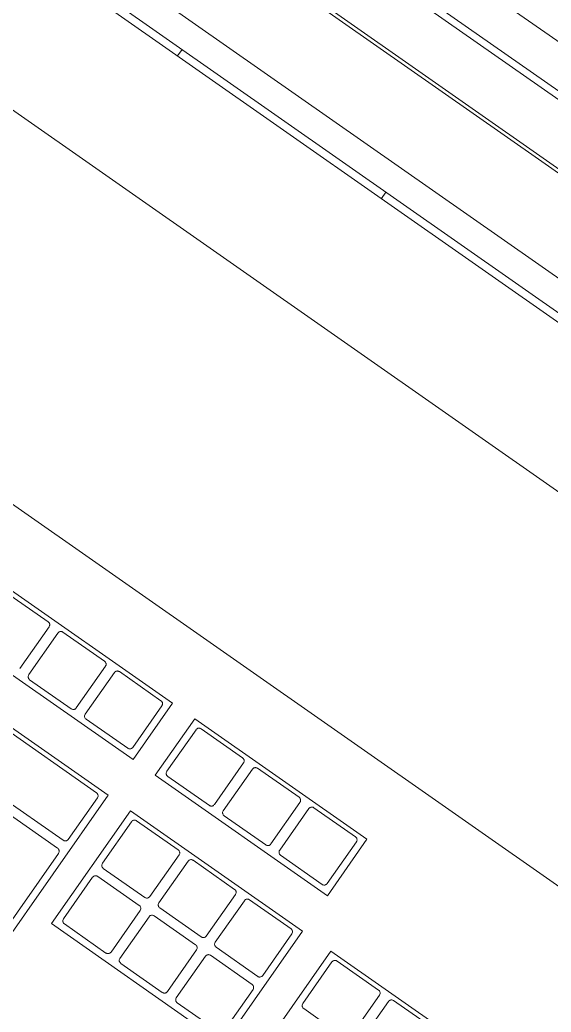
# Model space of a CAD drawing. Header units: inches. Extents: x 1 to 4637, y -664 to 702.
# Drawn here: x 2228.5 to 2234.27, y 386.54 to 397.32 of the extents above; entities that cross this region are included whole.
import ezdxf

# ---------------------------------------------------------------- set-up
doc = ezdxf.new("R2010")
doc.units = ezdxf.units.IN
doc.header["$MEASUREMENT"] = 0
doc.layers.add('I-FURN', color=30, linetype='Continuous', lineweight=9)

# ---------------------------------------------------------------- blocks, each defined once
blk = doc.blocks.new('Desk - Group 1 - No Side Chairs-2319773-New Construction - Tel_Data_Elec Plan')
at = {"layer": 'I-FURN'}
for p, q in [((16.558, -4.723), (14.413, -7.787)), ((14.413, -7.787), (11.93, -6.048)), ((16.832, -9.48), (18.977, -6.417)), ((14.104, -6.787), (13.787, -7.239)), ((14.72, -8.001), (15.578, -6.776)), ((15.578, -6.776), (17.448, -8.086)), ((13.884, -7.307), (14.201, -6.855)), ((14.256, -6.845), (14.707, -7.161)), ((13.733, -7.249), (13.281, -6.933)), ((15.258, -7.369), (15.575, -6.917)), ((15.63, -6.907), (16.081, -7.223)), ((14.717, -7.216), (14.4, -7.668)), ((16.091, -7.278), (15.774, -7.73)), ((10.432, -7.432), (25.267, -17.82)), ((14.345, -7.678), (13.894, -7.362)), ((15.719, -7.74), (15.268, -7.424)), ((15.871, -7.798), (16.188, -7.346)), ((16.243, -7.336), (16.694, -7.653)), ((14.836, -7.973), (15.152, -7.521)), ((15.207, -7.511), (15.658, -7.827)), ((16.704, -7.707), (16.387, -8.16)), ((16.332, -8.169), (15.881, -7.853)), ((16.484, -8.227), (16.8, -7.775)), ((16.855, -7.765), (17.307, -8.082)), ((17.371, -8.848), (18.116, -7.783)), ((15.668, -7.882), (15.352, -8.334)), ((15.448, -8.402), (15.765, -7.95)), ((15.82, -7.94), (16.271, -8.256)), ((16.59, -9.311), (14.72, -8.001)), ((15.297, -8.344), (14.845, -8.028)), ((17.448, -8.086), (16.59, -9.311)), ((17.316, -8.136), (17, -8.589)), ((16.945, -8.598), (16.493, -8.282)), ((14.02, -9.001), (14.449, -8.388)), ((14.449, -8.388), (16.319, -9.698)), ((16.281, -8.311), (15.964, -8.763)), ((16.061, -8.831), (16.378, -8.379)), ((16.432, -8.369), (16.884, -8.685)), ((14.507, -8.511), (14.958, -8.827)), ((15.909, -8.773), (15.458, -8.457)), ((14.135, -8.973), (14.452, -8.521)), ((16.894, -8.74), (16.577, -9.192)), ((14.968, -8.882), (14.651, -9.334)), ((14.748, -9.402), (15.065, -8.95)), ((15.12, -8.94), (15.571, -9.256)), ((16.522, -9.202), (16.071, -8.886)), ((18.154, -9.445), (17.38, -8.903)), ((15.89, -10.311), (14.02, -9.001)), ((14.597, -9.344), (14.145, -9.028)), ((16.948, -9.452), (17.265, -9)), ((17.319, -8.99), (18.384, -9.735)), ((15.581, -9.311), (15.264, -9.763)), ((15.361, -9.831), (15.678, -9.379)), ((15.732, -9.369), (16.184, -9.685)), ((25.435, -24.17), (4.407, -9.447)), ((25.435, -24.17), (4.408, -9.447)), ((15.209, -9.773), (14.758, -9.457)), ((26.055, -15.939), (16.832, -9.48)), ((18.022, -10.252), (16.958, -9.507)), ((16.319, -9.698), (15.89, -10.311)), ((16.194, -9.74), (15.877, -10.192)), ((15.822, -10.202), (15.371, -9.886)), ((16.132, -10.48), (16.561, -9.867)), ((16.561, -9.867), (19.044, -11.606)), ((24.834, -24.124), (4.656, -9.996)), ((16.248, -10.452), (16.564, -10)), ((16.619, -9.99), (17.071, -10.306)), ((17.08, -10.361), (16.764, -10.813)), ((16.861, -10.881), (17.177, -10.429)), ((17.232, -10.419), (17.684, -10.735)), ((3.672, -10.497), (24.699, -25.221)), ((18.615, -12.219), (16.132, -10.48)), ((16.709, -10.823), (16.258, -10.507)), ((24.296, -24.892), (4.118, -10.764)), ((17.693, -10.79), (17.377, -11.242)), ((17.473, -11.31), (17.79, -10.858)), ((22.311, -20.037), (9.36, -10.969)), ((17.322, -11.252), (16.87, -10.936)), ((3.275, -11.065), (24.302, -25.788)), ((3.319, -11.001), (24.346, -25.725)), ((3.319, -11.001), (24.346, -25.725)), ((17.935, -11.681), (17.483, -11.365)), ((3.337, -11.643), (23.736, -25.927)), ((8.495, -12.204), (21.446, -21.272)), ((13.814, -16.033), (13.863, -15.963)), ((16.078, -17.514), (16.029, -17.584))]:
    blk.add_line(p, q, dxfattribs=at)
for points in [[(14.707, -7.161), (14.711, -7.163), (14.717, -7.169), (14.722, -7.18), (14.724, -7.19), (14.724, -7.202), (14.72, -7.211), (14.717, -7.216)], [(16.081, -7.223), (16.085, -7.226), (16.091, -7.232), (16.096, -7.242), (16.098, -7.252), (16.098, -7.264), (16.094, -7.273), (16.091, -7.278)], [(13.894, -7.362), (13.89, -7.359), (13.884, -7.353), (13.879, -7.343), (13.877, -7.333), (13.877, -7.321), (13.881, -7.312), (13.884, -7.307)], [(15.268, -7.424), (15.265, -7.422), (15.258, -7.416), (15.253, -7.406), (15.251, -7.395), (15.251, -7.383), (15.255, -7.374), (15.258, -7.369)], [(16.694, -7.653), (16.697, -7.655), (16.703, -7.661), (16.709, -7.671), (16.711, -7.681), (16.711, -7.694), (16.707, -7.702), (16.704, -7.707)], [(15.658, -7.827), (15.662, -7.83), (15.668, -7.836), (15.673, -7.846), (15.675, -7.856), (15.675, -7.868), (15.672, -7.877), (15.668, -7.882)], [(15.881, -7.853), (15.877, -7.851), (15.871, -7.845), (15.866, -7.835), (15.864, -7.824), (15.864, -7.812), (15.868, -7.803), (15.871, -7.798)], [(14.845, -8.028), (14.842, -8.025), (14.836, -8.019), (14.83, -8.009), (14.828, -7.999), (14.829, -7.987), (14.832, -7.978), (14.836, -7.973)], [(17.307, -8.082), (17.31, -8.084), (17.316, -8.09), (17.322, -8.1), (17.324, -8.11), (17.323, -8.123), (17.32, -8.131), (17.316, -8.136)], [(16.271, -8.256), (16.275, -8.259), (16.281, -8.265), (16.286, -8.275), (16.288, -8.285), (16.288, -8.297), (16.284, -8.306), (16.281, -8.311)], [(16.493, -8.282), (16.49, -8.28), (16.484, -8.274), (16.479, -8.264), (16.476, -8.253), (16.477, -8.241), (16.48, -8.232), (16.484, -8.227)], [(15.458, -8.457), (15.454, -8.454), (15.448, -8.449), (15.443, -8.438), (15.441, -8.428), (15.441, -8.416), (15.445, -8.407), (15.448, -8.402)], [(16.884, -8.685), (16.887, -8.688), (16.893, -8.694), (16.899, -8.704), (16.901, -8.714), (16.901, -8.726), (16.897, -8.735), (16.894, -8.74)], [(14.958, -8.827), (14.962, -8.829), (14.968, -8.835), (14.973, -8.846), (14.975, -8.856), (14.975, -8.868), (14.972, -8.877), (14.968, -8.882)], [(16.071, -8.886), (16.067, -8.884), (16.061, -8.878), (16.056, -8.867), (16.054, -8.857), (16.054, -8.845), (16.058, -8.836), (16.061, -8.831)], [(17.38, -8.903), (17.377, -8.901), (17.371, -8.895), (17.365, -8.885), (17.363, -8.874), (17.364, -8.862), (17.367, -8.853), (17.371, -8.848)], [(15.571, -9.256), (15.575, -9.258), (15.581, -9.264), (15.586, -9.275), (15.588, -9.285), (15.588, -9.297), (15.584, -9.306), (15.581, -9.311)], [(16.958, -9.507), (16.954, -9.505), (16.948, -9.499), (16.943, -9.488), (16.941, -9.478), (16.941, -9.466), (16.944, -9.457), (16.948, -9.452)], [(16.184, -9.685), (16.187, -9.688), (16.194, -9.693), (16.199, -9.704), (16.201, -9.714), (16.201, -9.726), (16.197, -9.735), (16.194, -9.74)], [(17.071, -10.306), (17.074, -10.309), (17.08, -10.314), (17.086, -10.325), (17.088, -10.335), (17.087, -10.347), (17.084, -10.356), (17.08, -10.361)], [(17.684, -10.735), (17.687, -10.738), (17.693, -10.744), (17.698, -10.754), (17.701, -10.764), (17.7, -10.776), (17.697, -10.785), (17.693, -10.79)]]:
    blk.add_open_spline(points, degree=3, knots=[0, 0, 0, 0, 0.2, 0.4, 0.55, 0.7, 1, 1, 1, 1], dxfattribs=at)
for points in [[(13.787, -7.239), (13.785, -7.242), (13.779, -7.248), (13.768, -7.254), (13.756, -7.257), (13.744, -7.255), (13.736, -7.251), (13.733, -7.249)], [(16.188, -7.346), (16.19, -7.343), (16.196, -7.337), (16.207, -7.331), (16.219, -7.329), (16.232, -7.33), (16.239, -7.334), (16.243, -7.336)], [(15.152, -7.521), (15.154, -7.517), (15.16, -7.511), (15.171, -7.506), (15.183, -7.503), (15.196, -7.505), (15.204, -7.509), (15.207, -7.511)], [(14.4, -7.668), (14.398, -7.671), (14.392, -7.677), (14.381, -7.683), (14.369, -7.686), (14.356, -7.684), (14.349, -7.68), (14.345, -7.678)], [(15.774, -7.73), (15.772, -7.734), (15.766, -7.74), (15.755, -7.746), (15.743, -7.748), (15.73, -7.746), (15.723, -7.743), (15.719, -7.74)], [(16.8, -7.775), (16.803, -7.772), (16.809, -7.766), (16.82, -7.76), (16.832, -7.758), (16.844, -7.759), (16.852, -7.763), (16.855, -7.765)], [(15.765, -7.95), (15.767, -7.946), (15.773, -7.941), (15.784, -7.935), (15.796, -7.932), (15.809, -7.934), (15.816, -7.938), (15.82, -7.94)], [(16.387, -8.16), (16.385, -8.163), (16.379, -8.169), (16.368, -8.175), (16.356, -8.177), (16.343, -8.175), (16.336, -8.172), (16.332, -8.169)], [(15.352, -8.334), (15.349, -8.338), (15.343, -8.344), (15.333, -8.349), (15.32, -8.352), (15.308, -8.35), (15.3, -8.346), (15.297, -8.344)], [(16.378, -8.379), (16.38, -8.376), (16.386, -8.37), (16.397, -8.364), (16.409, -8.361), (16.421, -8.363), (16.429, -8.367), (16.432, -8.369)], [(14.452, -8.521), (14.454, -8.517), (14.46, -8.511), (14.471, -8.505), (14.483, -8.503), (14.496, -8.505), (14.504, -8.508), (14.507, -8.511)], [(17, -8.589), (16.997, -8.592), (16.992, -8.598), (16.981, -8.604), (16.968, -8.606), (16.956, -8.604), (16.948, -8.601), (16.945, -8.598)], [(15.964, -8.763), (15.962, -8.767), (15.956, -8.773), (15.945, -8.778), (15.933, -8.781), (15.92, -8.779), (15.913, -8.775), (15.909, -8.773)], [(15.065, -8.95), (15.067, -8.946), (15.073, -8.94), (15.084, -8.934), (15.096, -8.932), (15.109, -8.934), (15.116, -8.937), (15.12, -8.94)], [(14.145, -9.028), (14.142, -9.026), (14.137, -9.021), (14.131, -9.012), (14.128, -9.002), (14.128, -8.991), (14.13, -8.981), (14.134, -8.975), (14.135, -8.973)], [(17.265, -9), (17.267, -8.997), (17.273, -8.991), (17.284, -8.985), (17.296, -8.982), (17.308, -8.984), (17.316, -8.988), (17.319, -8.99)], [(16.577, -9.192), (16.575, -9.196), (16.569, -9.202), (16.558, -9.208), (16.546, -9.21), (16.533, -9.208), (16.526, -9.204), (16.522, -9.202)], [(14.651, -9.334), (14.65, -9.337), (14.645, -9.342), (14.636, -9.347), (14.627, -9.351), (14.616, -9.351), (14.606, -9.349), (14.6, -9.346), (14.597, -9.344)], [(15.678, -9.379), (15.68, -9.375), (15.686, -9.369), (15.697, -9.363), (15.709, -9.361), (15.721, -9.363), (15.729, -9.367), (15.732, -9.369)], [(14.758, -9.457), (14.755, -9.455), (14.75, -9.45), (14.744, -9.441), (14.741, -9.431), (14.741, -9.421), (14.743, -9.411), (14.746, -9.405), (14.748, -9.402)], [(15.264, -9.763), (15.262, -9.766), (15.258, -9.771), (15.249, -9.776), (15.239, -9.78), (15.229, -9.78), (15.219, -9.778), (15.212, -9.775), (15.209, -9.773)], [(15.371, -9.886), (15.368, -9.884), (15.363, -9.879), (15.357, -9.87), (15.354, -9.86), (15.354, -9.85), (15.356, -9.84), (15.359, -9.834), (15.361, -9.831)], [(16.564, -10), (16.567, -9.996), (16.573, -9.99), (16.583, -9.984), (16.596, -9.982), (16.608, -9.984), (16.616, -9.988), (16.619, -9.99)], [(15.877, -10.192), (15.875, -10.195), (15.87, -10.2), (15.862, -10.205), (15.852, -10.209), (15.842, -10.209), (15.831, -10.207), (15.825, -10.204), (15.822, -10.202)], [(16.258, -10.507), (16.255, -10.505), (16.249, -10.5), (16.244, -10.491), (16.241, -10.481), (16.24, -10.471), (16.243, -10.461), (16.246, -10.455), (16.248, -10.452)], [(17.177, -10.429), (17.18, -10.425), (17.185, -10.419), (17.196, -10.414), (17.208, -10.411), (17.221, -10.413), (17.229, -10.417), (17.232, -10.419)], [(16.764, -10.813), (16.762, -10.816), (16.757, -10.821), (16.749, -10.826), (16.739, -10.83), (16.729, -10.83), (16.718, -10.828), (16.712, -10.825), (16.709, -10.823)], [(16.87, -10.936), (16.867, -10.934), (16.862, -10.929), (16.857, -10.92), (16.854, -10.91), (16.853, -10.9), (16.856, -10.89), (16.859, -10.884), (16.861, -10.881)], [(17.377, -11.242), (17.375, -11.245), (17.37, -11.25), (17.362, -11.256), (17.352, -11.259), (17.341, -11.259), (17.331, -11.257), (17.325, -11.254), (17.322, -11.252)], [(17.483, -11.365), (17.48, -11.363), (17.475, -11.358), (17.469, -11.349), (17.466, -11.339), (17.466, -11.329), (17.468, -11.319), (17.471, -11.313), (17.473, -11.31)]]:
    blk.add_open_spline(points, degree=3, dxfattribs=at)

msp = doc.modelspace()

# ---------------------------------------------------------------- block references
at = {"layer": 'I-FURN', "rotation": 180}
msp.add_blockref('Desk - Group 1 - No Side Chairs-2319773-New Construction - Tel_Data_Elec Plan', (2246.286, 379.419), dxfattribs=at)

doc.saveas('drawing.dxf')
